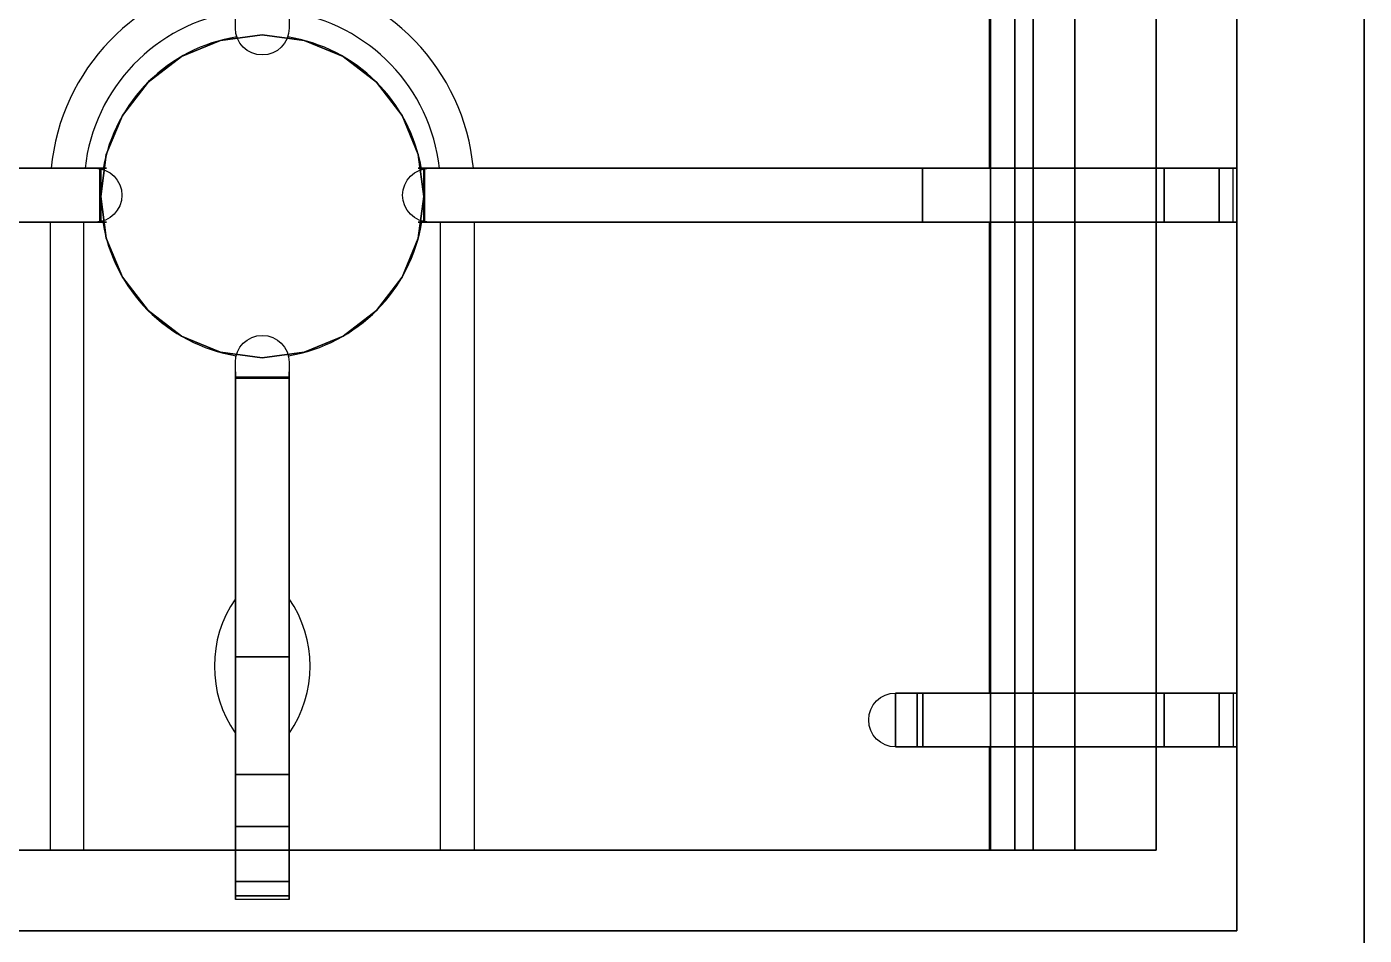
# Model space of a CAD drawing. Header units: millimetres. Extents: x -1 to 1223, y -741 to 23.
# Drawn here: x 951.5 to 1200, y -364.8 to -196.1 of the extents above; entities that cross this region are included whole.
import ezdxf

# ---------------------------------------------------------------- set-up
doc = ezdxf.new("R2010")
doc.units = ezdxf.units.MM
for name, color, linetype in [('PQ_200_2D', 1, 'Continuous'), ('PQ_200_3D', 1, 'Continuous'), ('PQ_204_2D', 7, 'Continuous'), ('PQ_204_3D', 7, 'Continuous'), ('PQ_BRONZE_3D', 40, 'Continuous')]:
    doc.layers.add(name, color=color, linetype=linetype)

msp = doc.modelspace()

# ---------------------------------------------------------------- linework, layer by layer
at = {"layer": 'PQ_200_2D'}
msp.add_lwpolyline([(0, 0), (0, -730), (1200, -730), (1200, 0)], close=True, dxfattribs=at)
at = {"layer": 'PQ_200_3D'}
for points in [[(1200, -721.37, 900.61), (1200, 0, 900.61), (0, 0, 900.61), (0, -721.37, 900.61)], [(0, -103.19, 649.81), (1200, -103.19, 649.81), (1200, -652.22, 649.81), (0, -652.22, 649.81)]]:
    msp.add_3dface(points, dxfattribs=at)
for points, invisible_edges in [([(1200, -103.19, 724.42), (1200, 0, 724.42), (1200, 0, 900.61), (1200, -653.99, 812.4)], 12), ([(1200, -653.99, 812.4), (1200, 0, 900.61), (1200, -721.37, 900.61), (1200, -727.47, 885.88)], 5), ([(1200, -103.19, 724.42), (1200, -653.99, 812.4), (1200, -652.32, 662.24), (1200, -652.22, 661.47)], 11), ([(1200, -652.22, 661.47), (1200, -652.22, 649.81), (1200, -103.19, 649.81), (1200, -103.19, 724.42)], 8)]:
    msp.add_3dface(points, dxfattribs=dict(at, invisible_edges=invisible_edges))
at = {"layer": 'PQ_204_2D'}
for p, q in [((1130.36, -222.35), (1130.36, -134.85)), ((1161.36, -134.85), (1161.36, -222.35)), ((955.92, -232.35), (955.92, -349.05)), ((962.17, -349.05), (962.17, -232.35)), ((1028.42, -349.05), (1028.42, -232.35)), ((1034.67, -232.35), (1034.67, -349.05)), ((1130.36, -319.85), (1130.36, -232.35)), ((1161.36, -232.35), (1161.36, -319.85)), ((1130.36, -349.05), (1130.36, -329.85))]:
    msp.add_line(p, q, dxfattribs=at)
msp.add_lwpolyline([(814.23, -364.05), (814.23, -89.7), (1176.36, -89.7), (1176.36, -364.05)], close=True, dxfattribs=at)
for points in [[(1000.3, -95.57), (1000.3, -196.29, -1), (990.3, -196.29), (990.3, -95.57)], [(990.3, -358.18), (990.3, -258.4, -1), (1000.3, -258.4), (1000.3, -358.18)]]:
    msp.add_lwpolyline(points, format="xyb", close=True, dxfattribs=at)
for points in [[(814.23, -222.35), (964.22, -222.35, -1), (964.22, -232.35), (814.23, -232.35)], [(1176.36, -232.35), (1026.37, -232.35, -1), (1026.37, -222.35), (1176.36, -222.35)], [(1176.36, -329.85), (1112.95, -329.85, -1), (1112.95, -319.85), (1176.36, -319.85)]]:
    msp.add_lwpolyline(points, format="xyb", dxfattribs=at)
for points in [[(990.3, -349.05), (829.23, -349.05), (829.23, -329.85)], [(1161.36, -329.85), (1161.36, -349.05), (1000.3, -349.05)]]:
    msp.add_lwpolyline(points, dxfattribs=at)
for centre, radius, start, end in [((995.3, -226.03), 39.38, 97.2954, 174.6402), ((995.3, -226.03), 39.38, 5.3598, 82.7046), ((995.3, -226.03), 33.13, 98.6816, 173.625), ((995.3, -226.03), 33.13, 6.375, 81.3184), ((995.3, -227.56), 30, 99.0605, 170.4426), ((995.3, -227.56), 30, 9.5574, 80.9395), ((995.3, -227.56), 30, 188.7924, 260.7092), ((995.3, -227.56), 30, 279.2908, 351.2076), ((1008.39, -314.84), 21.99, 145.3641, 214.6359), ((982.2, -314.84), 21.99, 325.3641, 34.6359)]:
    msp.add_arc(centre, radius, start, end, dxfattribs=at)
at = {"layer": 'PQ_204_3D'}
for points, invisible_edges in [([(1161.36, -104.7, 905.64), (1161.36, -349.05, 905.64), (1176.36, -364.05, 905.64), (1176.36, -89.7, 905.64)], 10), ([(1132.12, -349.05, 904.39), (1132.12, -104.7, 904.39), (1130.56, -104.7, 904.32), (1130.56, -349.05, 904.32)], 1), ([(1133.66, -349.05, 904.14), (1133.66, -104.7, 904.14), (1132.12, -104.7, 904.39), (1132.12, -349.05, 904.39)], 5), ([(1135.11, -349.05, 903.57), (1135.11, -104.7, 903.57), (1133.66, -104.7, 904.14), (1133.66, -349.05, 904.14)], 4), ([(1135.11, -104.7, 903.57), (1135.11, -349.05, 903.57), (1135.93, -349.05, 903.26), (1135.93, -104.7, 903.26)], 4), ([(1135.93, -104.7, 903.26), (1135.93, -349.05, 903.26), (1136.8, -349.05, 903.15), (1136.8, -104.7, 903.15)], 5), ([(1137.67, -349.05, 903.26), (1137.67, -104.7, 903.26), (1136.8, -104.7, 903.15), (1136.8, -349.05, 903.15)], 5), ([(1137.67, -104.7, 903.26), (1137.67, -349.05, 903.26), (1138.49, -349.05, 903.57), (1138.49, -104.7, 903.57)], 1), ([(1138.49, -104.7, 903.57), (1138.49, -349.05, 903.57), (1142.23, -349.05, 905.03), (1142.23, -104.7, 905.03)], 4), ([(1146.21, -349.05, 905.64), (1146.21, -104.7, 905.64), (1142.23, -104.7, 905.03), (1142.23, -349.05, 905.03)], 4), ([(965.13, -222.35, 934.21), (965.3, -222.35, 931.83), (872.64, -222.35, 918.81), (827.76, -222.35, 934.21)], 5), ([(965.3, -222.35, 931.83), (965.13, -222.35, 934.21), (965.43, -222.35, 934.18), (965.71, -222.35, 934.07)], 9), ([(965.43, -222.35, 934.18), (965.13, -222.35, 934.21), (965.13, -232.35, 934.21), (965.43, -232.35, 934.18)], 8), ([(965.3, -222.35, 931.83), (965.71, -222.35, 934.07), (965.95, -222.35, 933.89), (966.14, -222.35, 933.66)], 9), ([(965.3, -222.35, 931.83), (966.14, -222.35, 933.66), (966.27, -222.35, 933.39), (965.59, -222.35, 931.91)], 5), ([(965.3, -222.35, 931.83), (965.59, -222.35, 931.91), (965.59, -232.35, 931.91), (965.3, -232.35, 931.83)], 2), ([(965.71, -222.35, 934.07), (965.43, -222.35, 934.18), (965.43, -232.35, 934.18), (965.71, -232.35, 934.07)], 10), ([(965.59, -222.35, 931.91), (966.27, -222.35, 933.39), (966.33, -222.35, 933.1), (965.85, -222.35, 932.06)], 5), ([(965.59, -222.35, 931.91), (965.85, -222.35, 932.06), (965.85, -232.35, 932.06), (965.59, -232.35, 931.91)], 10), ([(965.95, -222.35, 933.89), (965.71, -222.35, 934.07), (965.71, -232.35, 934.07), (965.95, -232.35, 933.89)], 10), ([(966.31, -222.35, 932.8), (966.22, -222.35, 932.52), (966.06, -222.35, 932.26), (965.85, -222.35, 932.06)], 8), ([(966.31, -222.35, 932.8), (965.85, -222.35, 932.06), (966.33, -222.35, 933.1)], 3), ([(965.85, -222.35, 932.06), (966.06, -222.35, 932.26), (966.06, -232.35, 932.26), (965.85, -232.35, 932.06)], 10), ([(966.14, -222.35, 933.66), (965.95, -222.35, 933.89), (965.95, -232.35, 933.89), (966.14, -232.35, 933.66)], 10), ([(966.06, -222.35, 932.26), (966.22, -222.35, 932.52), (966.22, -232.35, 932.52), (966.06, -232.35, 932.26)], 10), ([(966.27, -222.35, 933.39), (966.14, -222.35, 933.66), (966.14, -232.35, 933.66), (966.27, -232.35, 933.39)], 10), ([(966.22, -222.35, 932.52), (966.31, -222.35, 932.8), (966.31, -232.35, 932.8), (966.22, -232.35, 932.52)], 10), ([(966.33, -222.35, 933.1), (966.27, -222.35, 933.39), (966.27, -232.35, 933.39), (966.33, -232.35, 933.1)], 10), ([(966.33, -232.35, 933.1), (966.31, -232.35, 932.8), (966.31, -222.35, 932.8), (966.33, -222.35, 933.1)], 10), ([(1024.28, -222.35, 932.8), (1024.26, -222.35, 933.1), (1024.74, -222.35, 932.06), (1024.53, -222.35, 932.26)], 10), ([(1024.26, -222.35, 933.1), (1024.32, -222.35, 933.39), (1025, -222.35, 931.91), (1024.74, -222.35, 932.06)], 10), ([(1024.26, -232.35, 933.1), (1024.32, -232.35, 933.39), (1024.32, -222.35, 933.39), (1024.26, -222.35, 933.1)], 10), ([(1024.26, -222.35, 933.1), (1024.28, -222.35, 932.8), (1024.28, -232.35, 932.8), (1024.26, -232.35, 933.1)], 10), ([(1024.28, -222.35, 932.8), (1024.53, -222.35, 932.26), (1024.37, -222.35, 932.52)], 1), ([(1024.28, -222.35, 932.8), (1024.37, -222.35, 932.52), (1024.37, -232.35, 932.52), (1024.28, -232.35, 932.8)], 10), ([(1024.32, -222.35, 933.39), (1024.45, -222.35, 933.66), (1025.29, -222.35, 931.83), (1025, -222.35, 931.91)], 10), ([(1024.45, -222.35, 933.66), (1024.32, -222.35, 933.39), (1024.32, -232.35, 933.39), (1024.45, -232.35, 933.66)], 10), ([(1024.37, -222.35, 932.52), (1024.53, -222.35, 932.26), (1024.53, -232.35, 932.26), (1024.37, -232.35, 932.52)], 10), ([(1024.64, -222.35, 933.89), (1024.88, -222.35, 934.07), (1025.29, -222.35, 931.83), (1024.45, -222.35, 933.66)], 6), ([(1024.64, -222.35, 933.89), (1024.45, -222.35, 933.66), (1024.45, -232.35, 933.66), (1024.64, -232.35, 933.89)], 10), ([(1024.53, -222.35, 932.26), (1024.74, -222.35, 932.06), (1024.74, -232.35, 932.06), (1024.53, -232.35, 932.26)], 10), ([(1024.88, -222.35, 934.07), (1024.64, -222.35, 933.89), (1024.64, -232.35, 933.89), (1024.88, -232.35, 934.07)], 10), ([(1024.74, -222.35, 932.06), (1025, -222.35, 931.91), (1025, -232.35, 931.91), (1024.74, -232.35, 932.06)], 10), ([(1025.29, -222.35, 931.83), (1024.88, -222.35, 934.07), (1025.16, -222.35, 934.18), (1025.46, -222.35, 934.21)], 9), ([(1025.16, -222.35, 934.18), (1024.88, -222.35, 934.07), (1024.88, -232.35, 934.07), (1025.16, -232.35, 934.18)], 10), ([(1025.29, -232.35, 931.83), (1025, -232.35, 931.91), (1025, -222.35, 931.91), (1025.29, -222.35, 931.83)], 2), ([(1025.46, -222.35, 934.21), (1025.16, -222.35, 934.18), (1025.16, -232.35, 934.18), (1025.46, -232.35, 934.21)], 2), ([(1117.95, -222.35, 918.81), (1025.29, -222.35, 931.83), (1025.46, -222.35, 934.21), (1162.83, -222.35, 934.21)], 10), ([(1132.68, -222.35, 913.53), (1117.95, -222.35, 918.81), (1162.83, -222.35, 934.21)], 14), ([(1132.68, -232.35, 913.53), (1117.95, -232.35, 918.81), (1117.95, -222.35, 918.81), (1132.68, -222.35, 913.53)], 8), ([(1146.21, -222.35, 905.64), (1132.68, -222.35, 913.53), (1162.83, -222.35, 934.21)], 14), ([(1132.68, -222.35, 913.53), (1146.21, -222.35, 905.64), (1146.21, -232.35, 905.64), (1132.68, -232.35, 913.53)], 8), ([(1175.42, -222.35, 921.79), (1176.31, -222.35, 913.72), (1146.21, -222.35, 905.64), (1162.83, -222.35, 934.21)], 14), ([(1146.21, -222.35, 905.64), (1176.31, -222.35, 913.72), (1175.65, -222.35, 905.64)], 1), ([(1162.83, -222.35, 934.21), (1173.03, -222.35, 929.54), (1175.42, -222.35, 921.79)], 12), ([(1175.42, -222.35, 921.79), (1173.03, -222.35, 929.54), (1173.03, -232.35, 929.54), (1175.42, -232.35, 921.79)], 8), ([(1175.42, -232.35, 921.79), (1176.31, -232.35, 913.72), (1176.31, -222.35, 913.72), (1175.42, -222.35, 921.79)], 10), ([(1175.65, -222.35, 905.64), (1176.31, -222.35, 913.72), (1176.31, -232.35, 913.72), (1175.65, -232.35, 905.64)], 2), ([(965.13, -232.35, 934.21), (827.76, -232.35, 934.21), (872.64, -232.35, 918.81), (965.3, -232.35, 931.83)], 10), ([(965.43, -232.35, 934.18), (965.13, -232.35, 934.21), (965.3, -232.35, 931.83)], 14), ([(965.3, -232.35, 931.83), (966.27, -232.35, 933.39), (966.14, -232.35, 933.66), (965.95, -232.35, 933.89)], 9), ([(966.27, -232.35, 933.39), (965.3, -232.35, 931.83), (965.59, -232.35, 931.91)], 13), ([(965.3, -232.35, 931.83), (965.95, -232.35, 933.89), (965.71, -232.35, 934.07), (965.43, -232.35, 934.18)], 9), ([(966.33, -232.35, 933.1), (966.27, -232.35, 933.39), (965.59, -232.35, 931.91), (965.85, -232.35, 932.06)], 10), ([(966.31, -232.35, 932.8), (966.33, -232.35, 933.1), (965.85, -232.35, 932.06), (966.06, -232.35, 932.26)], 10), ([(966.22, -232.35, 932.52), (966.31, -232.35, 932.8), (966.06, -232.35, 932.26)], 2), ([(1025, -232.35, 931.91), (1025.29, -232.35, 931.83), (1024.32, -232.35, 933.39), (1024.26, -232.35, 933.1)], 10), ([(1024.26, -232.35, 933.1), (1024.28, -232.35, 932.8), (1024.74, -232.35, 932.06), (1025, -232.35, 931.91)], 10), ([(1024.28, -232.35, 932.8), (1024.37, -232.35, 932.52), (1024.53, -232.35, 932.26), (1024.74, -232.35, 932.06)], 8), ([(1025.29, -232.35, 931.83), (1024.64, -232.35, 933.89), (1024.45, -232.35, 933.66), (1024.32, -232.35, 933.39)], 9), ([(1025.29, -232.35, 931.83), (1025.16, -232.35, 934.18), (1024.88, -232.35, 934.07), (1024.64, -232.35, 933.89)], 9), ([(1025.16, -232.35, 934.18), (1025.29, -232.35, 931.83), (1025.46, -232.35, 934.21)], 3), ([(1025.46, -232.35, 934.21), (1025.29, -232.35, 931.83), (1117.95, -232.35, 918.81), (1162.83, -232.35, 934.21)], 5), ([(1132.68, -232.35, 913.53), (1162.83, -232.35, 934.21), (1117.95, -232.35, 918.81)], 3), ([(1132.68, -232.35, 913.53), (1146.21, -232.35, 905.64), (1162.83, -232.35, 934.21)], 14), ([(1146.21, -232.35, 905.64), (1175.65, -232.35, 905.64), (1176.31, -232.35, 913.72), (1175.42, -232.35, 921.79)], 8), ([(1175.42, -232.35, 921.79), (1173.03, -232.35, 929.54), (1162.83, -232.35, 934.21), (1146.21, -232.35, 905.64)], 12), ([(990.3, -260.89, 931.91), (990.3, -260.21, 933.39), (990.3, -260.15, 933.1), (990.3, -260.63, 932.06)], 5), ([(990.3, -260.16, 932.8), (990.3, -260.63, 932.06), (990.3, -260.15, 933.1)], 3), ([(1000.3, -260.15, 933.1), (1000.3, -260.16, 932.8), (990.3, -260.16, 932.8), (990.3, -260.15, 933.1)], 10), ([(990.3, -260.15, 933.1), (990.3, -260.21, 933.39), (1000.3, -260.21, 933.39), (1000.3, -260.15, 933.1)], 10), ([(990.3, -260.16, 932.8), (990.3, -260.25, 932.52), (990.3, -260.41, 932.26), (990.3, -260.63, 932.06)], 8), ([(990.3, -260.25, 932.52), (990.3, -260.16, 932.8), (1000.3, -260.16, 932.8), (1000.3, -260.25, 932.52)], 10), ([(990.3, -260.33, 933.66), (990.3, -260.21, 933.39), (990.3, -261.18, 931.83), (990.3, -260.53, 933.89)], 6), ([(990.3, -260.89, 931.91), (990.3, -261.18, 931.83), (990.3, -260.21, 933.39)], 14), ([(990.3, -260.21, 933.39), (990.3, -260.33, 933.66), (1000.3, -260.33, 933.66), (1000.3, -260.21, 933.39)], 10), ([(990.3, -260.41, 932.26), (990.3, -260.25, 932.52), (1000.3, -260.25, 932.52), (1000.3, -260.41, 932.26)], 10), ([(990.3, -260.33, 933.66), (990.3, -260.53, 933.89), (1000.3, -260.53, 933.89), (1000.3, -260.33, 933.66)], 10), ([(990.3, -260.63, 932.06), (990.3, -260.41, 932.26), (1000.3, -260.41, 932.26), (1000.3, -260.63, 932.06)], 10), ([(990.3, -261.18, 931.83), (990.3, -261.05, 934.18), (990.3, -260.77, 934.07), (990.3, -260.53, 933.89)], 9), ([(990.3, -260.53, 933.89), (990.3, -260.77, 934.07), (1000.3, -260.77, 934.07), (1000.3, -260.53, 933.89)], 10), ([(990.3, -260.89, 931.91), (990.3, -260.63, 932.06), (1000.3, -260.63, 932.06), (1000.3, -260.89, 931.91)], 10), ([(990.3, -260.77, 934.07), (990.3, -261.05, 934.18), (1000.3, -261.05, 934.18), (1000.3, -260.77, 934.07)], 10), ([(1000.3, -260.15, 933.1), (1000.3, -260.21, 933.39), (1000.3, -260.89, 931.91), (1000.3, -260.63, 932.06)], 10), ([(1000.3, -260.15, 933.1), (1000.3, -260.63, 932.06), (1000.3, -260.16, 932.8)], 3), ([(1000.3, -260.41, 932.26), (1000.3, -260.25, 932.52), (1000.3, -260.16, 932.8), (1000.3, -260.63, 932.06)], 4), ([(1000.3, -260.33, 933.66), (1000.3, -260.53, 933.89), (1000.3, -261.18, 931.83), (1000.3, -260.21, 933.39)], 6), ([(1000.3, -260.21, 933.39), (1000.3, -261.18, 931.83), (1000.3, -260.89, 931.91)], 13), ([(1000.3, -261.18, 931.83), (1000.3, -260.53, 933.89), (1000.3, -260.77, 934.07), (1000.3, -261.05, 934.18)], 9), ([(990.3, -261.18, 931.83), (990.3, -260.89, 931.91), (1000.3, -260.89, 931.91), (1000.3, -261.18, 931.83)], 2), ([(990.3, -261.05, 934.18), (990.3, -261.18, 931.83), (990.3, -261.34, 934.21)], 3), ([(990.3, -261.05, 934.18), (990.3, -261.34, 934.21), (1000.3, -261.34, 934.21), (1000.3, -261.05, 934.18)], 8), ([(990.3, -313.09, 921.52), (990.3, -344.65, 934.21), (990.3, -261.34, 934.21), (990.3, -261.18, 931.83)], 5), ([(1000.3, -261.18, 931.83), (1000.3, -261.05, 934.18), (1000.3, -261.34, 934.21)], 13), ([(1000.3, -313.09, 921.52), (1000.3, -261.18, 931.83), (1000.3, -261.34, 934.21), (1000.3, -344.65, 934.21)], 10), ([(990.3, -313.09, 921.52), (990.3, -319.88, 919.73), (990.3, -344.65, 934.21)], 14), ([(1000.3, -313.09, 921.52), (1000.3, -319.88, 919.73), (990.3, -319.88, 919.73), (990.3, -313.09, 921.52)], 2), ([(1000.3, -344.65, 934.21), (1000.3, -319.88, 919.73), (1000.3, -313.09, 921.52)], 13), ([(990.3, -326.03, 916.33), (990.3, -344.65, 934.21), (990.3, -319.88, 919.73)], 3), ([(990.3, -326.03, 916.33), (990.3, -319.88, 919.73), (1000.3, -319.88, 919.73), (1000.3, -326.03, 916.33)], 10), ([(1000.3, -319.88, 919.73), (1000.3, -344.65, 934.21), (1000.3, -326.03, 916.33)], 3), ([(1116.94, -319.85, 934.21), (1114.05, -319.85, 924.04), (1113.11, -319.85, 927.2), (1112.95, -319.85, 930.5)], 9), ([(1112.95, -319.85, 930.5), (1113.15, -319.85, 931.47), (1113.58, -319.85, 932.37), (1114.22, -319.85, 933.14)], 8), ([(1112.95, -319.85, 930.5), (1114.22, -319.85, 933.14), (1115.03, -319.85, 933.72), (1115.95, -319.85, 934.09)], 9), ([(1112.95, -319.85, 930.5), (1115.95, -319.85, 934.09), (1116.94, -319.85, 934.21)], 13), ([(1112.95, -329.85, 930.5), (1113.15, -329.85, 931.47), (1113.15, -319.85, 931.47), (1112.95, -319.85, 930.5)], 2), ([(1112.95, -319.85, 930.5), (1113.11, -319.85, 927.2), (1113.11, -329.85, 927.2), (1112.95, -329.85, 930.5)], 2), ([(1114.05, -329.85, 924.04), (1113.11, -329.85, 927.2), (1113.11, -319.85, 927.2), (1114.05, -319.85, 924.04)], 10), ([(1113.15, -329.85, 931.47), (1113.58, -329.85, 932.37), (1113.58, -319.85, 932.37), (1113.15, -319.85, 931.47)], 10), ([(1114.22, -319.85, 933.14), (1113.58, -319.85, 932.37), (1113.58, -329.85, 932.37), (1114.22, -329.85, 933.14)], 10), ([(1116.94, -319.85, 934.21), (1117.98, -319.85, 918.8), (1115.7, -319.85, 921.18), (1114.05, -319.85, 924.04)], 9), ([(1114.05, -319.85, 924.04), (1115.7, -319.85, 921.18), (1115.7, -329.85, 921.18), (1114.05, -329.85, 924.04)], 10), ([(1114.22, -329.85, 933.14), (1115.03, -329.85, 933.72), (1115.03, -319.85, 933.72), (1114.22, -319.85, 933.14)], 10), ([(1115.03, -329.85, 933.72), (1115.95, -329.85, 934.09), (1115.95, -319.85, 934.09), (1115.03, -319.85, 933.72)], 10), ([(1117.98, -329.85, 918.8), (1115.7, -329.85, 921.18), (1115.7, -319.85, 921.18), (1117.98, -319.85, 918.8)], 2), ([(1116.94, -319.85, 934.21), (1115.95, -319.85, 934.09), (1115.95, -329.85, 934.09), (1116.94, -329.85, 934.21)], 2), ([(1132.7, -319.85, 913.52), (1117.98, -319.85, 918.8), (1116.94, -319.85, 934.21), (1162.83, -319.85, 934.21)], 10), ([(1132.7, -329.85, 913.52), (1117.98, -329.85, 918.8), (1117.98, -319.85, 918.8), (1132.7, -319.85, 913.52)], 8), ([(1146.21, -319.85, 905.64), (1132.7, -319.85, 913.52), (1162.83, -319.85, 934.21), (1175.45, -319.85, 921.73)], 14), ([(1132.7, -319.85, 913.52), (1146.21, -319.85, 905.64), (1146.21, -329.85, 905.64), (1132.7, -329.85, 913.52)], 8), ([(1176.36, -319.85, 913.7), (1175.74, -319.85, 905.64), (1146.21, -319.85, 905.64), (1175.45, -319.85, 921.73)], 4), ([(1173.05, -319.85, 929.45), (1175.45, -319.85, 921.73), (1162.83, -319.85, 934.21)], 2), ([(1173.05, -329.85, 929.45), (1175.45, -329.85, 921.73), (1175.45, -319.85, 921.73), (1173.05, -319.85, 929.45)], 2), ([(1176.36, -319.85, 913.7), (1175.45, -319.85, 921.73), (1175.45, -329.85, 921.73), (1176.36, -329.85, 913.7)], 10), ([(1176.36, -329.85, 913.7), (1175.74, -329.85, 905.64), (1175.74, -319.85, 905.64), (1176.36, -319.85, 913.7)], 8), ([(990.3, -344.65, 934.21), (990.3, -326.03, 916.33), (990.3, -331.16, 911.54), (990.3, -357.26, 921.73)], 13), ([(1000.3, -326.03, 916.33), (1000.3, -331.16, 911.54), (990.3, -331.16, 911.54), (990.3, -326.03, 916.33)], 10), ([(1000.3, -331.16, 911.54), (1000.3, -326.03, 916.33), (1000.3, -344.65, 934.21), (1000.3, -357.26, 921.73)], 14), ([(1112.95, -329.85, 930.5), (1114.22, -329.85, 933.14), (1113.58, -329.85, 932.37), (1113.15, -329.85, 931.47)], 1), ([(1114.22, -329.85, 933.14), (1112.95, -329.85, 930.5), (1115.03, -329.85, 933.72)], 3), ([(1112.95, -329.85, 930.5), (1116.94, -329.85, 934.21), (1115.95, -329.85, 934.09), (1115.03, -329.85, 933.72)], 9), ([(1116.94, -329.85, 934.21), (1112.95, -329.85, 930.5), (1113.11, -329.85, 927.2), (1114.05, -329.85, 924.04)], 9), ([(1116.94, -329.85, 934.21), (1114.05, -329.85, 924.04), (1115.7, -329.85, 921.18), (1117.98, -329.85, 918.8)], 9), ([(1132.7, -329.85, 913.52), (1162.83, -329.85, 934.21), (1116.94, -329.85, 934.21), (1117.98, -329.85, 918.8)], 5), ([(1132.7, -329.85, 913.52), (1146.21, -329.85, 905.64), (1162.83, -329.85, 934.21)], 14), ([(1175.45, -329.85, 921.73), (1173.05, -329.85, 929.45), (1162.83, -329.85, 934.21), (1146.21, -329.85, 905.64)], 12), ([(1176.36, -329.85, 913.7), (1175.45, -329.85, 921.73), (1146.21, -329.85, 905.64), (1175.74, -329.85, 905.64)], 2), ([(990.3, -357.26, 921.73), (990.3, -331.16, 911.54), (990.3, -358.17, 913.7)], 3), ([(990.3, -334.96, 905.64), (990.3, -357.55, 905.64), (990.3, -358.17, 913.7), (990.3, -331.16, 911.54)], 4), ([(1000.3, -331.16, 911.54), (1000.3, -334.96, 905.64), (990.3, -334.96, 905.64), (990.3, -331.16, 911.54)], 8), ([(1000.3, -358.17, 913.7), (1000.3, -357.55, 905.64), (1000.3, -334.96, 905.64), (1000.3, -331.16, 911.54)], 8), ([(1000.3, -331.16, 911.54), (1000.3, -357.26, 921.73), (1000.3, -358.17, 913.7)], 13), ([(990.3, -357.26, 921.73), (990.3, -354.86, 929.45), (990.3, -344.65, 934.21)], 12), ([(1000.3, -344.65, 934.21), (1000.3, -354.86, 929.45), (1000.3, -357.26, 921.73)], 12), ([(1176.36, -364.05, 905.64), (1161.36, -349.05, 905.64), (829.23, -349.05, 905.64), (814.23, -364.05, 905.64)], 5), ([(1161.36, -349.05, 900.64), (1137.67, -349.05, 903.26), (1136.8, -349.05, 903.15), (829.23, -349.05, 900.64)], 5), ([(853.79, -349.05, 903.15), (852.92, -349.05, 903.26), (829.23, -349.05, 900.64), (1136.8, -349.05, 903.15)], 14), ([(853.79, -349.05, 903.15), (1136.8, -349.05, 903.15), (1135.93, -349.05, 903.26), (854.66, -349.05, 903.26)], 5), ([(1135.93, -349.05, 903.26), (1135.11, -349.05, 903.57), (1130.56, -349.05, 904.32), (854.66, -349.05, 903.26)], 14), ([(860.03, -349.05, 904.32), (855.49, -349.05, 903.57), (854.66, -349.05, 903.26), (1130.56, -349.05, 904.32)], 5), ([(1132.12, -349.05, 904.39), (1130.56, -349.05, 904.32), (1135.11, -349.05, 903.57), (1133.66, -349.05, 904.14)], 2), ([(1138.49, -349.05, 903.57), (1137.67, -349.05, 903.26), (1161.36, -349.05, 900.64), (1146.21, -349.05, 905.64)], 14), ([(1138.49, -349.05, 903.57), (1146.21, -349.05, 905.64), (1142.23, -349.05, 905.03)], 1), ([(1161.36, -349.05, 905.64), (1146.21, -349.05, 905.64), (1161.36, -349.05, 900.64)], 2), ([(990.3, -354.86, 929.45), (990.3, -357.26, 921.73), (1000.3, -357.26, 921.73), (1000.3, -354.86, 929.45)], 2), ([(1000.3, -358.17, 913.7), (1000.3, -357.26, 921.73), (990.3, -357.26, 921.73), (990.3, -358.17, 913.7)], 10), ([(990.3, -358.17, 913.7), (990.3, -357.55, 905.64), (1000.3, -357.55, 905.64), (1000.3, -358.17, 913.7)], 8)]:
    msp.add_3dface(points, dxfattribs=dict(at, invisible_edges=invisible_edges))
for points in [[(1176.36, -89.7, 905.64), (1176.36, -364.05, 905.64), (1176.36, -364.05, 900.64), (1176.36, -89.7, 900.64)], [(860.03, -104.7, 904.32), (860.03, -349.05, 904.32), (1130.56, -349.05, 904.32), (1130.56, -104.7, 904.32)], [(1146.21, -104.7, 905.64), (1146.21, -349.05, 905.64), (1161.36, -349.05, 905.64), (1161.36, -104.7, 905.64)], [(1161.36, -349.05, 905.64), (1161.36, -349.05, 900.64), (1161.36, -104.7, 900.64), (1161.36, -104.7, 905.64)], [(1161.36, -349.05, 905.64), (1161.36, -104.7, 905.64), (1161.36, -104.7, 900.64), (1161.36, -349.05, 900.64)], [(827.76, -232.35, 934.21), (965.13, -232.35, 934.21), (965.13, -222.35, 934.21), (827.76, -222.35, 934.21)], [(965.3, -222.35, 931.83), (965.3, -232.35, 931.83), (872.64, -232.35, 918.81), (872.64, -222.35, 918.81)], [(1117.95, -222.35, 918.81), (1117.95, -232.35, 918.81), (1025.29, -232.35, 931.83), (1025.29, -222.35, 931.83)], [(1025.46, -232.35, 934.21), (1162.83, -232.35, 934.21), (1162.83, -222.35, 934.21), (1025.46, -222.35, 934.21)], [(1162.83, -222.35, 934.21), (1162.83, -232.35, 934.21), (1173.03, -232.35, 929.54), (1173.03, -222.35, 929.54)], [(1000.3, -261.18, 931.83), (1000.3, -313.09, 921.52), (990.3, -313.09, 921.52), (990.3, -261.18, 931.83)], [(990.3, -344.65, 934.21), (1000.3, -344.65, 934.21), (1000.3, -261.34, 934.21), (990.3, -261.34, 934.21)], [(1162.83, -319.85, 934.21), (1116.94, -319.85, 934.21), (1116.94, -329.85, 934.21), (1162.83, -329.85, 934.21)], [(1173.05, -319.85, 929.45), (1162.83, -319.85, 934.21), (1162.83, -329.85, 934.21), (1173.05, -329.85, 929.45)], [(990.3, -334.96, 905.64), (1000.3, -334.96, 905.64), (1000.3, -357.55, 905.64), (990.3, -357.55, 905.64)], [(1000.3, -354.86, 929.45), (1000.3, -344.65, 934.21), (990.3, -344.65, 934.21), (990.3, -354.86, 929.45)], [(829.23, -349.05, 905.64), (1161.36, -349.05, 905.64), (1161.36, -349.05, 900.64), (829.23, -349.05, 900.64)], [(1176.36, -364.05, 905.64), (814.23, -364.05, 905.64), (814.23, -364.05, 900.64), (1176.36, -364.05, 900.64)]]:
    msp.add_3dface(points, dxfattribs=at)
at = {"layer": 'PQ_BRONZE_3D'}
for points, invisible_edges in [([(966.32, -219.79, 922.77), (1010.3, -253.54, 922.77), (1003.06, -198.58, 922.77), (980.3, -201.57, 922.77)], 15), ([(1003.06, -198.58, 922.77), (995.3, -197.56, 922.77), (987.53, -198.58, 922.77), (980.3, -201.57, 922.77)], 8), ([(987.53, -198.58, 904.32), (980.3, -201.57, 904.32), (980.3, -201.57, 922.77), (987.53, -198.58, 922.77)], 10), ([(995.3, -197.56, 904.32), (987.53, -198.58, 904.32), (987.53, -198.58, 922.77), (995.3, -197.56, 922.77)], 2), ([(995.3, -197.56, 922.77), (1003.06, -198.58, 922.77), (1003.06, -198.58, 904.32), (995.3, -197.56, 904.32)], 2), ([(1010.3, -201.57, 922.77), (1003.06, -198.58, 922.77), (1010.3, -253.54, 922.77), (1024.27, -219.79, 922.77)], 14), ([(1010.3, -201.57, 904.32), (1003.06, -198.58, 904.32), (1003.06, -198.58, 922.77), (1010.3, -201.57, 922.77)], 10), ([(980.3, -201.57, 922.77), (974.08, -206.34, 922.77), (969.31, -212.56, 922.77), (966.32, -219.79, 922.77)], 8), ([(980.3, -201.57, 904.32), (974.08, -206.34, 904.32), (974.08, -206.34, 922.77), (980.3, -201.57, 922.77)], 10), ([(1024.27, -219.79, 922.77), (1021.28, -212.56, 922.77), (1016.51, -206.34, 922.77), (1010.3, -201.57, 922.77)], 8), ([(1016.51, -206.34, 904.32), (1010.3, -201.57, 904.32), (1010.3, -201.57, 922.77), (1016.51, -206.34, 922.77)], 10), ([(974.08, -206.34, 904.32), (969.31, -212.56, 904.32), (969.31, -212.56, 922.77), (974.08, -206.34, 922.77)], 10), ([(1021.28, -212.56, 904.32), (1016.51, -206.34, 904.32), (1016.51, -206.34, 922.77), (1021.28, -212.56, 922.77)], 10), ([(969.31, -212.56, 904.32), (966.32, -219.79, 904.32), (966.32, -219.79, 922.77), (969.31, -212.56, 922.77)], 10), ([(1024.27, -219.79, 904.32), (1021.28, -212.56, 904.32), (1021.28, -212.56, 922.77), (1024.27, -219.79, 922.77)], 10), ([(966.32, -219.79, 922.77), (965.3, -227.56, 922.77), (966.32, -235.32, 922.77), (969.31, -242.56, 922.77)], 8), ([(965.3, -227.56, 922.77), (966.32, -219.79, 922.77), (966.32, -219.79, 904.32), (965.3, -227.56, 904.32)], 10), ([(1010.3, -253.54, 922.77), (966.32, -219.79, 922.77), (969.31, -242.56, 922.77), (995.3, -257.56, 922.77)], 15), ([(1024.27, -219.79, 922.77), (1010.3, -253.54, 922.77), (1016.51, -248.77, 922.77)], 13), ([(1016.51, -248.77, 922.77), (1021.28, -242.56, 922.77), (1024.27, -235.32, 922.77), (1024.27, -219.79, 922.77)], 12), ([(1024.27, -235.32, 922.77), (1025.3, -227.56, 922.77), (1024.27, -219.79, 922.77)], 12), ([(1025.3, -227.56, 904.32), (1024.27, -219.79, 904.32), (1024.27, -219.79, 922.77), (1025.3, -227.56, 922.77)], 10), ([(965.3, -227.56, 904.32), (966.32, -235.32, 904.32), (966.32, -235.32, 922.77), (965.3, -227.56, 922.77)], 10), ([(1025.3, -227.56, 922.77), (1024.27, -235.32, 922.77), (1024.27, -235.32, 904.32), (1025.3, -227.56, 904.32)], 10), ([(966.32, -235.32, 904.32), (969.31, -242.56, 904.32), (969.31, -242.56, 922.77), (966.32, -235.32, 922.77)], 10), ([(1021.28, -242.56, 904.32), (1024.27, -235.32, 904.32), (1024.27, -235.32, 922.77), (1021.28, -242.56, 922.77)], 10), ([(969.31, -242.56, 922.77), (980.3, -253.54, 922.77), (987.53, -256.53, 922.77), (995.3, -257.56, 922.77)], 9), ([(980.3, -253.54, 922.77), (969.31, -242.56, 922.77), (974.08, -248.77, 922.77)], 1), ([(969.31, -242.56, 904.32), (974.08, -248.77, 904.32), (974.08, -248.77, 922.77), (969.31, -242.56, 922.77)], 10), ([(1016.51, -248.77, 904.32), (1021.28, -242.56, 904.32), (1021.28, -242.56, 922.77), (1016.51, -248.77, 922.77)], 10), ([(974.08, -248.77, 904.32), (980.3, -253.54, 904.32), (980.3, -253.54, 922.77), (974.08, -248.77, 922.77)], 10), ([(1010.3, -253.54, 904.32), (1016.51, -248.77, 904.32), (1016.51, -248.77, 922.77), (1010.3, -253.54, 922.77)], 10), ([(987.53, -256.53, 904.32), (987.53, -256.53, 922.77), (980.3, -253.54, 922.77), (980.3, -253.54, 904.32)], 5), ([(1010.3, -253.54, 922.77), (995.3, -257.56, 922.77), (1003.06, -256.53, 922.77)], 1), ([(1003.06, -256.53, 904.32), (1010.3, -253.54, 904.32), (1010.3, -253.54, 922.77), (1003.06, -256.53, 922.77)], 10), ([(987.53, -256.53, 922.77), (987.53, -256.53, 904.32), (995.3, -257.56, 904.32), (995.3, -257.56, 922.77)], 1), ([(995.3, -257.56, 904.32), (1003.06, -256.53, 904.32), (1003.06, -256.53, 922.77), (995.3, -257.56, 922.77)], 2)]:
    msp.add_3dface(points, dxfattribs=dict(at, invisible_edges=invisible_edges))

doc.saveas('drawing.dxf')
